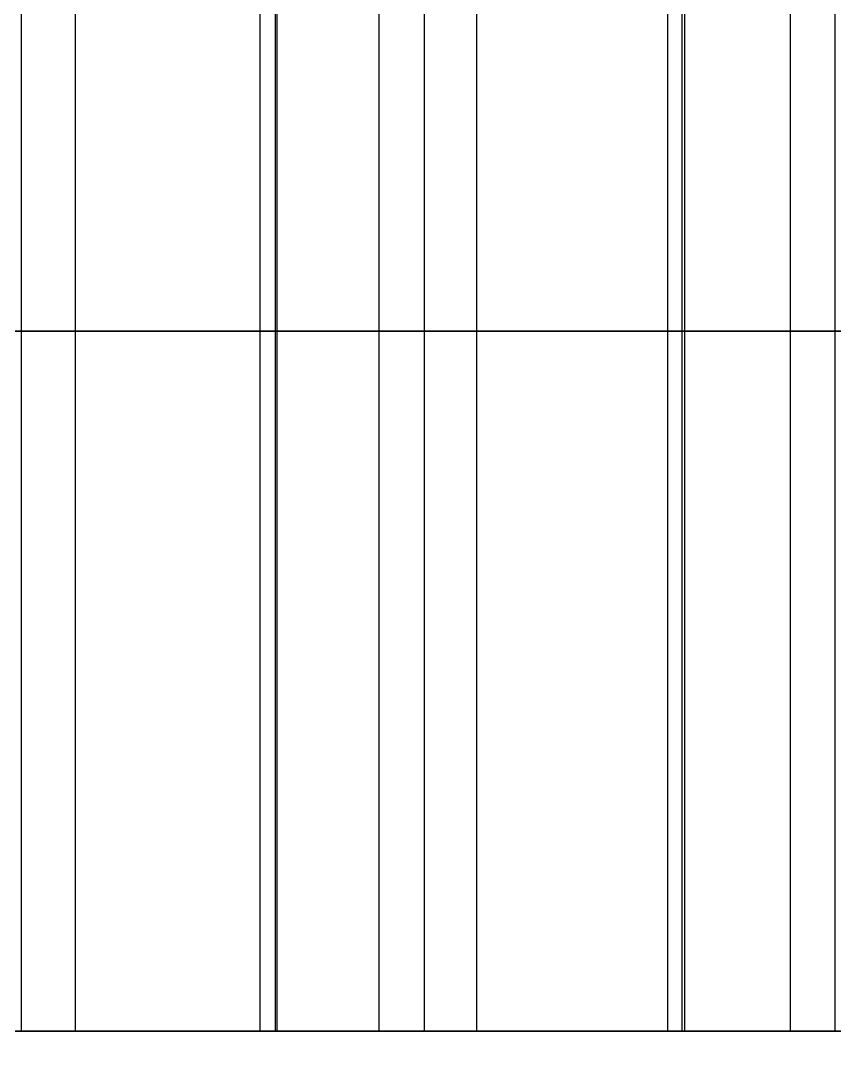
# Model space of a CAD drawing. Extents: x -60 to 60, y -153 to -30.
# Drawn here: x -28.965 to -25.478, y -90.171 to -85.672 of the extents above; entities that cross this region are included whole.
import ezdxf

# ---------------------------------------------------------------- set-up
doc = ezdxf.new("R2010")
doc.units = 0
doc.layers.add('Cut051006', color=7, linetype='CONTINUOUS')

msp = doc.modelspace()

# ---------------------------------------------------------------- linework, layer by layer
at = {"layer": 'Cut051006'}
for p, q in [((-28.9653, -84, 106.312), (-28.9653, -87, 106.312)), ((-28.9653, -84, 106.312), (-28.9653, -87, 106.312)), ((-28.9653, -84, 8.33724), (-28.9653, -87, 8.33724)), ((-28.9653, -84, 8.33724), (-28.9653, -87, 8.33724)), ((-28.7338, -84, 106.096), (-28.7338, -87, 106.096)), ((-28.7338, -84, 106.096), (-28.7338, -87, 106.096)), ((-28.7338, -84, 8.55414), (-28.7338, -87, 8.55414)), ((-28.7338, -84, 8.55414), (-28.7338, -87, 8.55414)), ((-27.9418, -84, 106.903), (-27.9418, -87, 106.903)), ((-27.9418, -84, 106.903), (-27.9418, -87, 106.903)), ((-27.9418, -84, 7.74634), (-27.9418, -87, 7.74634)), ((-27.9418, -84, 7.74634), (-27.9418, -87, 7.74634)), ((-27.8763, -84, 107.091), (-27.8763, -87, 107.091)), ((-27.8763, -84, 107.091), (-27.8763, -87, 107.091)), ((-27.8763, -84, 7.55864), (-27.8763, -87, 7.55864)), ((-27.8763, -84, 7.55864), (-27.8763, -87, 7.55864)), ((-27.8697, -84, 106.594), (-27.8697, -87, 106.594)), ((-27.8697, -84, 106.594), (-27.8697, -87, 106.594)), ((-27.8697, -84, 8.05527), (-27.8697, -87, 8.05527)), ((-27.8697, -84, 8.05527), (-27.8697, -87, 8.05527)), ((-27.4319, -84, 107.337), (-27.4319, -87, 107.337)), ((-27.4319, -84, 107.337), (-27.4319, -87, 107.337)), ((-27.4319, -84, 7.3123), (-27.4319, -87, 7.3123)), ((-27.4319, -84, 7.3123), (-27.4319, -87, 7.3123)), ((-27.238, -84, 107.293), (-27.238, -87, 107.293)), ((-27.238, -84, 107.293), (-27.238, -87, 107.293)), ((-27.238, -84, 7.35621), (-27.238, -87, 7.35621)), ((-27.238, -84, 7.35621), (-27.238, -87, 7.35621)), ((-27.0143, -84, 107.069), (-27.0143, -87, 107.069)), ((-27.0143, -84, 107.069), (-27.0143, -87, 107.069)), ((-27.0143, -84, 7.58106), (-27.0143, -87, 7.58106)), ((-27.0143, -84, 7.58106), (-27.0143, -87, 7.58106)), ((-26.1946, -84, 107.848), (-26.1946, -87, 107.848)), ((-26.1946, -84, 107.848), (-26.1946, -87, 107.848)), ((-26.1946, -84, 6.80139), (-26.1946, -87, 6.80139)), ((-26.1946, -84, 6.80139), (-26.1946, -87, 6.80139)), ((-26.1333, -84, 107.537), (-26.1333, -87, 107.537)), ((-26.1333, -84, 107.537), (-26.1333, -87, 107.537)), ((-26.1333, -84, 7.11264), (-26.1333, -87, 7.11264)), ((-26.1333, -84, 7.11264), (-26.1333, -87, 7.11264)), ((-26.1225, -84, 108.034), (-26.1225, -87, 108.034)), ((-26.1225, -84, 108.034), (-26.1225, -87, 108.034)), ((-26.1225, -84, 6.61609), (-26.1225, -87, 6.61609)), ((-26.1225, -84, 6.61609), (-26.1225, -87, 6.61609)), ((-25.6698, -84, 108.264), (-25.6698, -87, 108.264)), ((-25.6698, -84, 108.264), (-25.6698, -87, 108.264)), ((-25.6698, -84, 6.38541), (-25.6698, -87, 6.38541)), ((-25.6698, -84, 6.38541), (-25.6698, -87, 6.38541)), ((-25.4776, -84, 108.214), (-25.4776, -87, 108.214)), ((-25.4776, -84, 108.214), (-25.4776, -87, 108.214)), ((-25.4776, -84, 6.43605), (-25.4776, -87, 6.43605)), ((-25.4776, -84, 6.43605), (-25.4776, -87, 6.43605)), ((-28.9653, -87, 106.312), (-28.9653, -90, 106.312)), ((-28.9653, -87, 106.312), (-28.9653, -90, 106.312)), ((-28.9653, -87, 8.33724), (-28.9653, -90, 8.33724)), ((-28.9653, -87, 8.33724), (-28.9653, -90, 8.33724)), ((-28.7338, -87, 106.096), (-28.7338, -90, 106.096)), ((-28.7338, -87, 106.096), (-28.7338, -90, 106.096)), ((-28.7338, -87, 8.55414), (-28.7338, -90, 8.55414)), ((-28.7338, -87, 8.55414), (-28.7338, -90, 8.55414)), ((-27.9418, -87, 106.903), (-27.9418, -90, 106.903)), ((-27.9418, -87, 106.903), (-27.9418, -90, 106.903)), ((-27.9418, -87, 7.74634), (-27.9418, -90, 7.74634)), ((-27.9418, -87, 7.74634), (-27.9418, -90, 7.74634)), ((-27.8763, -87, 107.091), (-27.8763, -90, 107.091)), ((-27.8763, -87, 107.091), (-27.8763, -90, 107.091)), ((-27.8763, -87, 7.55864), (-27.8763, -90, 7.55864)), ((-27.8763, -87, 7.55864), (-27.8763, -90, 7.55864)), ((-27.8697, -87, 106.594), (-27.8697, -90, 106.594)), ((-27.8697, -87, 106.594), (-27.8697, -90, 106.594)), ((-27.8697, -87, 8.05527), (-27.8697, -90, 8.05527)), ((-27.8697, -87, 8.05527), (-27.8697, -90, 8.05527)), ((-27.4319, -87, 107.337), (-27.4319, -90, 107.337)), ((-27.4319, -87, 107.337), (-27.4319, -90, 107.337)), ((-27.4319, -87, 7.3123), (-27.4319, -90, 7.3123)), ((-27.4319, -87, 7.3123), (-27.4319, -90, 7.3123)), ((-27.238, -87, 107.293), (-27.238, -90, 107.293)), ((-27.238, -87, 107.293), (-27.238, -90, 107.293)), ((-27.238, -87, 7.35621), (-27.238, -90, 7.35621)), ((-27.238, -87, 7.35621), (-27.238, -90, 7.35621)), ((-27.0143, -87, 107.069), (-27.0143, -90, 107.069)), ((-27.0143, -87, 107.069), (-27.0143, -90, 107.069)), ((-27.0143, -87, 7.58106), (-27.0143, -90, 7.58106)), ((-27.0143, -87, 7.58106), (-27.0143, -90, 7.58106)), ((-26.1946, -87, 107.848), (-26.1946, -90, 107.848)), ((-26.1946, -87, 107.848), (-26.1946, -90, 107.848)), ((-26.1946, -87, 6.80139), (-26.1946, -90, 6.80139)), ((-26.1946, -87, 6.80139), (-26.1946, -90, 6.80139)), ((-26.1333, -87, 107.537), (-26.1333, -90, 107.537)), ((-26.1333, -87, 107.537), (-26.1333, -90, 107.537)), ((-26.1333, -87, 7.11264), (-26.1333, -90, 7.11264)), ((-26.1333, -87, 7.11264), (-26.1333, -90, 7.11264)), ((-26.1225, -87, 108.034), (-26.1225, -90, 108.034)), ((-26.1225, -87, 108.034), (-26.1225, -90, 108.034)), ((-26.1225, -87, 6.61609), (-26.1225, -90, 6.61609)), ((-26.1225, -87, 6.61609), (-26.1225, -90, 6.61609)), ((-25.6698, -87, 108.264), (-25.6698, -90, 108.264)), ((-25.6698, -87, 108.264), (-25.6698, -90, 108.264)), ((-25.6698, -87, 6.38541), (-25.6698, -90, 6.38541)), ((-25.6698, -87, 6.38541), (-25.6698, -90, 6.38541)), ((-25.4776, -87, 108.214), (-25.4776, -90, 108.214)), ((-25.4776, -87, 108.214), (-25.4776, -90, 108.214)), ((-25.4776, -87, 6.43605), (-25.4776, -90, 6.43605)), ((-25.4776, -87, 6.43605), (-25.4776, -90, 6.43605))]:
    msp.add_line(p, q, dxfattribs=at)
for centre in [(0, -90), (0, -90), (0, -93), (0, -93)]:
    msp.add_circle(centre, 60, dxfattribs=at)
for points, degree, knots in [([(-28.9653, -87, 106.312), (-28.9974, -87, 106.355), (-29.0559, -87, 106.368), (-29.1152, -87, 106.377), (-29.1606, -87, 106.35)], 2, [0, 0, 0, 0.724386, 0.724386, 1.44877, 1.44877, 1.44877]), ([(-29.1606, -87, 8.30013), (-29.1152, -87, 8.27247), (-29.0559, -87, 8.28168), (-28.9974, -87, 8.29485), (-28.9653, -87, 8.33724)], 2, [0, 0, 0, 0.724386, 0.724386, 1.44877, 1.44877, 1.44877]), ([(-28.9653, -87, 106.312), (-28.9974, -87, 106.355), (-29.0559, -87, 106.368), (-29.1152, -87, 106.377), (-29.1606, -87, 106.35)], 2, [0, 0, 0, 0.724386, 0.724386, 1.44877, 1.44877, 1.44877]), ([(-29.1606, -87, 8.30013), (-29.1152, -87, 8.27247), (-29.0559, -87, 8.28168), (-28.9974, -87, 8.29485), (-28.9653, -87, 8.33724)], 2, [0, 0, 0, 0.724386, 0.724386, 1.44877, 1.44877, 1.44877]), ([(-28.9653, -87, 106.312), (-28.9974, -87, 106.355), (-29.0559, -87, 106.368), (-29.1152, -87, 106.377), (-29.1606, -87, 106.35)], 2, [0, 0, 0, 0.724386, 0.724386, 1.44877, 1.44877, 1.44877]), ([(-29.1606, -87, 8.30013), (-29.1152, -87, 8.27247), (-29.0559, -87, 8.28168), (-28.9974, -87, 8.29485), (-28.9653, -87, 8.33724)], 2, [0, 0, 0, 0.724386, 0.724386, 1.44877, 1.44877, 1.44877]), ([(-28.9653, -87, 106.312), (-28.9974, -87, 106.355), (-29.0559, -87, 106.368), (-29.1152, -87, 106.377), (-29.1606, -87, 106.35)], 2, [0, 0, 0, 0.724386, 0.724386, 1.44877, 1.44877, 1.44877]), ([(-29.1606, -87, 8.30013), (-29.1152, -87, 8.27247), (-29.0559, -87, 8.28168), (-28.9974, -87, 8.29485), (-28.9653, -87, 8.33724)], 2, [0, 0, 0, 0.724386, 0.724386, 1.44877, 1.44877, 1.44877]), ([(-27.8697, -87, 106.594), (-27.8638, -87, 106.512), (-27.8763, -87, 106.414), (-27.9216, -87, 106.318), (-27.9659, -87, 106.223), (-28.0451, -87, 106.132), (-28.1459, -87, 106.075), (-28.2461, -87, 106.016), (-28.3642, -87, 105.993), (-28.4689, -87, 106.002), (-28.5744, -87, 106.011), (-28.6653, -87, 106.049), (-28.7338, -87, 106.096)], 3, [0, 0, 0, 0, 0.558599, 0.558599, 0.558599, 1.1172, 1.1172, 1.1172, 1.6758, 1.6758, 1.6758, 2.2344, 2.2344, 2.2344, 2.2344]), ([(-28.7338, -87, 8.55414), (-28.6653, -87, 8.60058), (-28.5744, -87, 8.63858), (-28.4689, -87, 8.64721), (-28.3642, -87, 8.65649), (-28.2461, -87, 8.63323), (-28.1459, -87, 8.57473), (-28.0451, -87, 8.51719), (-27.9659, -87, 8.42655), (-27.9216, -87, 8.3312), (-27.8763, -87, 8.23556), (-27.8638, -87, 8.13781), (-27.8697, -87, 8.05527)], 3, [0, 0, 0, 0, 0.558599, 0.558599, 0.558599, 1.1172, 1.1172, 1.1172, 1.6758, 1.6758, 1.6758, 2.2344, 2.2344, 2.2344, 2.2344]), ([(-27.8697, -87, 106.594), (-27.8638, -87, 106.512), (-27.8763, -87, 106.414), (-27.9216, -87, 106.318), (-27.9659, -87, 106.223), (-28.0451, -87, 106.132), (-28.1459, -87, 106.075), (-28.2461, -87, 106.016), (-28.3642, -87, 105.993), (-28.4689, -87, 106.002), (-28.5744, -87, 106.011), (-28.6653, -87, 106.049), (-28.7338, -87, 106.096)], 3, [0, 0, 0, 0, 0.558599, 0.558599, 0.558599, 1.1172, 1.1172, 1.1172, 1.6758, 1.6758, 1.6758, 2.2344, 2.2344, 2.2344, 2.2344]), ([(-28.7338, -87, 8.55414), (-28.6653, -87, 8.60058), (-28.5744, -87, 8.63858), (-28.4689, -87, 8.64721), (-28.3642, -87, 8.65649), (-28.2461, -87, 8.63323), (-28.1459, -87, 8.57473), (-28.0451, -87, 8.51719), (-27.9659, -87, 8.42655), (-27.9216, -87, 8.3312), (-27.8763, -87, 8.23556), (-27.8638, -87, 8.13781), (-27.8697, -87, 8.05527)], 3, [0, 0, 0, 0, 0.558599, 0.558599, 0.558599, 1.1172, 1.1172, 1.1172, 1.6758, 1.6758, 1.6758, 2.2344, 2.2344, 2.2344, 2.2344]), ([(-27.8697, -87, 106.594), (-27.8638, -87, 106.512), (-27.8763, -87, 106.414), (-27.9216, -87, 106.318), (-27.9659, -87, 106.223), (-28.0451, -87, 106.132), (-28.1459, -87, 106.075), (-28.2461, -87, 106.016), (-28.3642, -87, 105.993), (-28.4689, -87, 106.002), (-28.5744, -87, 106.011), (-28.6653, -87, 106.049), (-28.7338, -87, 106.096)], 3, [0, 0, 0, 0, 0.558599, 0.558599, 0.558599, 1.1172, 1.1172, 1.1172, 1.6758, 1.6758, 1.6758, 2.2344, 2.2344, 2.2344, 2.2344]), ([(-28.7338, -87, 8.55414), (-28.6653, -87, 8.60058), (-28.5744, -87, 8.63858), (-28.4689, -87, 8.64721), (-28.3642, -87, 8.65649), (-28.2461, -87, 8.63323), (-28.1459, -87, 8.57473), (-28.0451, -87, 8.51719), (-27.9659, -87, 8.42655), (-27.9216, -87, 8.3312), (-27.8763, -87, 8.23556), (-27.8638, -87, 8.13781), (-27.8697, -87, 8.05527)], 3, [0, 0, 0, 0, 0.558599, 0.558599, 0.558599, 1.1172, 1.1172, 1.1172, 1.6758, 1.6758, 1.6758, 2.2344, 2.2344, 2.2344, 2.2344]), ([(-27.8697, -87, 106.594), (-27.8638, -87, 106.512), (-27.8763, -87, 106.414), (-27.9216, -87, 106.318), (-27.9659, -87, 106.223), (-28.0451, -87, 106.132), (-28.1459, -87, 106.075), (-28.2461, -87, 106.016), (-28.3642, -87, 105.993), (-28.4689, -87, 106.002), (-28.5744, -87, 106.011), (-28.6653, -87, 106.049), (-28.7338, -87, 106.096)], 3, [0, 0, 0, 0, 0.558599, 0.558599, 0.558599, 1.1172, 1.1172, 1.1172, 1.6758, 1.6758, 1.6758, 2.2344, 2.2344, 2.2344, 2.2344]), ([(-28.7338, -87, 8.55414), (-28.6653, -87, 8.60058), (-28.5744, -87, 8.63858), (-28.4689, -87, 8.64721), (-28.3642, -87, 8.65649), (-28.2461, -87, 8.63323), (-28.1459, -87, 8.57473), (-28.0451, -87, 8.51719), (-27.9659, -87, 8.42655), (-27.9216, -87, 8.3312), (-27.8763, -87, 8.23556), (-27.8638, -87, 8.13781), (-27.8697, -87, 8.05527)], 3, [0, 0, 0, 0, 0.558599, 0.558599, 0.558599, 1.1172, 1.1172, 1.1172, 1.6758, 1.6758, 1.6758, 2.2344, 2.2344, 2.2344, 2.2344]), ([(-27.8763, -87, 107.091), (-27.923, -87, 107.066), (-27.9447, -87, 107.01), (-27.9625, -87, 106.952), (-27.9418, -87, 106.903)], 2, [0, 0, 0, 0.724386, 0.724386, 1.44877, 1.44877, 1.44877]), ([(-27.8763, -87, 107.091), (-27.923, -87, 107.066), (-27.9447, -87, 107.01), (-27.9625, -87, 106.952), (-27.9418, -87, 106.903)], 2, [0, 0, 0, 0.724386, 0.724386, 1.44877, 1.44877, 1.44877]), ([(-27.8763, -87, 107.091), (-27.923, -87, 107.066), (-27.9447, -87, 107.01), (-27.9625, -87, 106.952), (-27.9418, -87, 106.903)], 2, [0, 0, 0, 0.724386, 0.724386, 1.44877, 1.44877, 1.44877]), ([(-27.8763, -87, 107.091), (-27.923, -87, 107.066), (-27.9447, -87, 107.01), (-27.9625, -87, 106.952), (-27.9418, -87, 106.903)], 2, [0, 0, 0, 0.724386, 0.724386, 1.44877, 1.44877, 1.44877]), ([(-27.9418, -87, 7.74634), (-27.9625, -87, 7.69735), (-27.9447, -87, 7.64008), (-27.923, -87, 7.58414), (-27.8763, -87, 7.55864)], 2, [0, 0, 0, 0.724386, 0.724386, 1.44877, 1.44877, 1.44877]), ([(-27.9418, -87, 7.74634), (-27.9625, -87, 7.69735), (-27.9447, -87, 7.64008), (-27.923, -87, 7.58414), (-27.8763, -87, 7.55864)], 2, [0, 0, 0, 0.724386, 0.724386, 1.44877, 1.44877, 1.44877]), ([(-27.9418, -87, 7.74634), (-27.9625, -87, 7.69735), (-27.9447, -87, 7.64008), (-27.923, -87, 7.58414), (-27.8763, -87, 7.55864)], 2, [0, 0, 0, 0.724386, 0.724386, 1.44877, 1.44877, 1.44877]), ([(-27.9418, -87, 7.74634), (-27.9625, -87, 7.69735), (-27.9447, -87, 7.64008), (-27.923, -87, 7.58414), (-27.8763, -87, 7.55864)], 2, [0, 0, 0, 0.724386, 0.724386, 1.44877, 1.44877, 1.44877]), ([(-27.238, -87, 107.293), (-27.2686, -87, 107.337), (-27.3267, -87, 107.352), (-27.3856, -87, 107.363), (-27.4319, -87, 107.337)], 2, [0, 0, 0, 0.724386, 0.724386, 1.44877, 1.44877, 1.44877]), ([(-27.4319, -87, 7.3123), (-27.3856, -87, 7.28624), (-27.3267, -87, 7.29752), (-27.2686, -87, 7.31273), (-27.238, -87, 7.35621)], 2, [0, 0, 0, 0.724386, 0.724386, 1.44877, 1.44877, 1.44877]), ([(-27.238, -87, 107.293), (-27.2686, -87, 107.337), (-27.3267, -87, 107.352), (-27.3856, -87, 107.363), (-27.4319, -87, 107.337)], 2, [0, 0, 0, 0.724386, 0.724386, 1.44877, 1.44877, 1.44877]), ([(-27.4319, -87, 7.3123), (-27.3856, -87, 7.28624), (-27.3267, -87, 7.29752), (-27.2686, -87, 7.31273), (-27.238, -87, 7.35621)], 2, [0, 0, 0, 0.724386, 0.724386, 1.44877, 1.44877, 1.44877]), ([(-27.238, -87, 107.293), (-27.2686, -87, 107.337), (-27.3267, -87, 107.352), (-27.3856, -87, 107.363), (-27.4319, -87, 107.337)], 2, [0, 0, 0, 0.724386, 0.724386, 1.44877, 1.44877, 1.44877]), ([(-27.4319, -87, 7.3123), (-27.3856, -87, 7.28624), (-27.3267, -87, 7.29752), (-27.2686, -87, 7.31273), (-27.238, -87, 7.35621)], 2, [0, 0, 0, 0.724386, 0.724386, 1.44877, 1.44877, 1.44877]), ([(-27.238, -87, 107.293), (-27.2686, -87, 107.337), (-27.3267, -87, 107.352), (-27.3856, -87, 107.363), (-27.4319, -87, 107.337)], 2, [0, 0, 0, 0.724386, 0.724386, 1.44877, 1.44877, 1.44877]), ([(-27.4319, -87, 7.3123), (-27.3856, -87, 7.28624), (-27.3267, -87, 7.29752), (-27.2686, -87, 7.31273), (-27.238, -87, 7.35621)], 2, [0, 0, 0, 0.724386, 0.724386, 1.44877, 1.44877, 1.44877]), ([(-26.1333, -87, 107.537), (-26.1302, -87, 107.454), (-26.1462, -87, 107.357), (-26.1947, -87, 107.263), (-26.2424, -87, 107.169), (-26.3247, -87, 107.082), (-26.4274, -87, 107.028), (-26.5296, -87, 106.973), (-26.6484, -87, 106.953), (-26.7528, -87, 106.966), (-26.8579, -87, 106.979), (-26.9474, -87, 107.02), (-27.0143, -87, 107.069)], 3, [0, 0, 0, 0, 0.558599, 0.558599, 0.558599, 1.1172, 1.1172, 1.1172, 1.6758, 1.6758, 1.6758, 2.2344, 2.2344, 2.2344, 2.2344]), ([(-27.0143, -87, 7.58106), (-26.9474, -87, 7.62985), (-26.8579, -87, 7.67101), (-26.7528, -87, 7.68331), (-26.6484, -87, 7.69624), (-26.5296, -87, 7.67712), (-26.4274, -87, 7.62215), (-26.3247, -87, 7.56816), (-26.2424, -87, 7.48034), (-26.1947, -87, 7.38659), (-26.1462, -87, 7.29259), (-26.1302, -87, 7.19534), (-26.1333, -87, 7.11264)], 3, [0, 0, 0, 0, 0.558599, 0.558599, 0.558599, 1.1172, 1.1172, 1.1172, 1.6758, 1.6758, 1.6758, 2.2344, 2.2344, 2.2344, 2.2344]), ([(-26.1333, -87, 107.537), (-26.1302, -87, 107.454), (-26.1462, -87, 107.357), (-26.1947, -87, 107.263), (-26.2424, -87, 107.169), (-26.3247, -87, 107.082), (-26.4274, -87, 107.028), (-26.5296, -87, 106.973), (-26.6484, -87, 106.953), (-26.7528, -87, 106.966), (-26.8579, -87, 106.979), (-26.9474, -87, 107.02), (-27.0143, -87, 107.069)], 3, [0, 0, 0, 0, 0.558599, 0.558599, 0.558599, 1.1172, 1.1172, 1.1172, 1.6758, 1.6758, 1.6758, 2.2344, 2.2344, 2.2344, 2.2344]), ([(-27.0143, -87, 7.58106), (-26.9474, -87, 7.62985), (-26.8579, -87, 7.67101), (-26.7528, -87, 7.68331), (-26.6484, -87, 7.69624), (-26.5296, -87, 7.67712), (-26.4274, -87, 7.62215), (-26.3247, -87, 7.56816), (-26.2424, -87, 7.48034), (-26.1947, -87, 7.38659), (-26.1462, -87, 7.29259), (-26.1302, -87, 7.19534), (-26.1333, -87, 7.11264)], 3, [0, 0, 0, 0, 0.558599, 0.558599, 0.558599, 1.1172, 1.1172, 1.1172, 1.6758, 1.6758, 1.6758, 2.2344, 2.2344, 2.2344, 2.2344]), ([(-26.1333, -87, 107.537), (-26.1302, -87, 107.454), (-26.1462, -87, 107.357), (-26.1947, -87, 107.263), (-26.2424, -87, 107.169), (-26.3247, -87, 107.082), (-26.4274, -87, 107.028), (-26.5296, -87, 106.973), (-26.6484, -87, 106.953), (-26.7528, -87, 106.966), (-26.8579, -87, 106.979), (-26.9474, -87, 107.02), (-27.0143, -87, 107.069)], 3, [0, 0, 0, 0, 0.558599, 0.558599, 0.558599, 1.1172, 1.1172, 1.1172, 1.6758, 1.6758, 1.6758, 2.2344, 2.2344, 2.2344, 2.2344]), ([(-27.0143, -87, 7.58106), (-26.9474, -87, 7.62985), (-26.8579, -87, 7.67101), (-26.7528, -87, 7.68331), (-26.6484, -87, 7.69624), (-26.5296, -87, 7.67712), (-26.4274, -87, 7.62215), (-26.3247, -87, 7.56816), (-26.2424, -87, 7.48034), (-26.1947, -87, 7.38659), (-26.1462, -87, 7.29259), (-26.1302, -87, 7.19534), (-26.1333, -87, 7.11264)], 3, [0, 0, 0, 0, 0.558599, 0.558599, 0.558599, 1.1172, 1.1172, 1.1172, 1.6758, 1.6758, 1.6758, 2.2344, 2.2344, 2.2344, 2.2344]), ([(-26.1333, -87, 107.537), (-26.1302, -87, 107.454), (-26.1462, -87, 107.357), (-26.1947, -87, 107.263), (-26.2424, -87, 107.169), (-26.3247, -87, 107.082), (-26.4274, -87, 107.028), (-26.5296, -87, 106.973), (-26.6484, -87, 106.953), (-26.7528, -87, 106.966), (-26.8579, -87, 106.979), (-26.9474, -87, 107.02), (-27.0143, -87, 107.069)], 3, [0, 0, 0, 0, 0.558599, 0.558599, 0.558599, 1.1172, 1.1172, 1.1172, 1.6758, 1.6758, 1.6758, 2.2344, 2.2344, 2.2344, 2.2344]), ([(-27.0143, -87, 7.58106), (-26.9474, -87, 7.62985), (-26.8579, -87, 7.67101), (-26.7528, -87, 7.68331), (-26.6484, -87, 7.69624), (-26.5296, -87, 7.67712), (-26.4274, -87, 7.62215), (-26.3247, -87, 7.56816), (-26.2424, -87, 7.48034), (-26.1947, -87, 7.38659), (-26.1462, -87, 7.29259), (-26.1302, -87, 7.19534), (-26.1333, -87, 7.11264)], 3, [0, 0, 0, 0, 0.558599, 0.558599, 0.558599, 1.1172, 1.1172, 1.1172, 1.6758, 1.6758, 1.6758, 2.2344, 2.2344, 2.2344, 2.2344]), ([(-26.1225, -87, 108.034), (-26.1701, -87, 108.01), (-26.1937, -87, 107.955), (-26.2135, -87, 107.898), (-26.1946, -87, 107.848)], 2, [0, 0, 0, 0.724386, 0.724386, 1.44877, 1.44877, 1.44877]), ([(-26.1946, -87, 6.80139), (-26.2135, -87, 6.75171), (-26.1937, -87, 6.69509), (-26.1701, -87, 6.63994), (-26.1225, -87, 6.61609)], 2, [0, 0, 0, 0.724386, 0.724386, 1.44877, 1.44877, 1.44877]), ([(-26.1225, -87, 108.034), (-26.1701, -87, 108.01), (-26.1937, -87, 107.955), (-26.2135, -87, 107.898), (-26.1946, -87, 107.848)], 2, [0, 0, 0, 0.724386, 0.724386, 1.44877, 1.44877, 1.44877]), ([(-26.1946, -87, 6.80139), (-26.2135, -87, 6.75171), (-26.1937, -87, 6.69509), (-26.1701, -87, 6.63994), (-26.1225, -87, 6.61609)], 2, [0, 0, 0, 0.724386, 0.724386, 1.44877, 1.44877, 1.44877]), ([(-26.1225, -87, 108.034), (-26.1701, -87, 108.01), (-26.1937, -87, 107.955), (-26.2135, -87, 107.898), (-26.1946, -87, 107.848)], 2, [0, 0, 0, 0.724386, 0.724386, 1.44877, 1.44877, 1.44877]), ([(-26.1946, -87, 6.80139), (-26.2135, -87, 6.75171), (-26.1937, -87, 6.69509), (-26.1701, -87, 6.63994), (-26.1225, -87, 6.61609)], 2, [0, 0, 0, 0.724386, 0.724386, 1.44877, 1.44877, 1.44877]), ([(-26.1225, -87, 108.034), (-26.1701, -87, 108.01), (-26.1937, -87, 107.955), (-26.2135, -87, 107.898), (-26.1946, -87, 107.848)], 2, [0, 0, 0, 0.724386, 0.724386, 1.44877, 1.44877, 1.44877]), ([(-26.1946, -87, 6.80139), (-26.2135, -87, 6.75171), (-26.1937, -87, 6.69509), (-26.1701, -87, 6.63994), (-26.1225, -87, 6.61609)], 2, [0, 0, 0, 0.724386, 0.724386, 1.44877, 1.44877, 1.44877]), ([(-25.4776, -87, 108.214), (-25.5066, -87, 108.258), (-25.5641, -87, 108.275), (-25.6226, -87, 108.289), (-25.6698, -87, 108.264)], 2, [0, 0, 0, 0.724386, 0.724386, 1.44877, 1.44877, 1.44877]), ([(-25.6698, -87, 6.38541), (-25.6226, -87, 6.36098), (-25.5641, -87, 6.37431), (-25.5066, -87, 6.39153), (-25.4776, -87, 6.43605)], 2, [0, 0, 0, 0.724386, 0.724386, 1.44877, 1.44877, 1.44877]), ([(-25.4776, -87, 108.214), (-25.5066, -87, 108.258), (-25.5641, -87, 108.275), (-25.6226, -87, 108.289), (-25.6698, -87, 108.264)], 2, [0, 0, 0, 0.724386, 0.724386, 1.44877, 1.44877, 1.44877]), ([(-25.6698, -87, 6.38541), (-25.6226, -87, 6.36098), (-25.5641, -87, 6.37431), (-25.5066, -87, 6.39153), (-25.4776, -87, 6.43605)], 2, [0, 0, 0, 0.724386, 0.724386, 1.44877, 1.44877, 1.44877]), ([(-25.4776, -87, 108.214), (-25.5066, -87, 108.258), (-25.5641, -87, 108.275), (-25.6226, -87, 108.289), (-25.6698, -87, 108.264)], 2, [0, 0, 0, 0.724386, 0.724386, 1.44877, 1.44877, 1.44877]), ([(-25.6698, -87, 6.38541), (-25.6226, -87, 6.36098), (-25.5641, -87, 6.37431), (-25.5066, -87, 6.39153), (-25.4776, -87, 6.43605)], 2, [0, 0, 0, 0.724386, 0.724386, 1.44877, 1.44877, 1.44877]), ([(-25.4776, -87, 108.214), (-25.5066, -87, 108.258), (-25.5641, -87, 108.275), (-25.6226, -87, 108.289), (-25.6698, -87, 108.264)], 2, [0, 0, 0, 0.724386, 0.724386, 1.44877, 1.44877, 1.44877]), ([(-25.6698, -87, 6.38541), (-25.6226, -87, 6.36098), (-25.5641, -87, 6.37431), (-25.5066, -87, 6.39153), (-25.4776, -87, 6.43605)], 2, [0, 0, 0, 0.724386, 0.724386, 1.44877, 1.44877, 1.44877]), ([(-28.9653, -90, 106.312), (-28.9974, -90, 106.355), (-29.0559, -90, 106.368), (-29.1152, -90, 106.377), (-29.1606, -90, 106.35)], 2, [0, 0, 0, 0.724386, 0.724386, 1.44877, 1.44877, 1.44877]), ([(-29.1606, -90, 8.30013), (-29.1152, -90, 8.27247), (-29.0559, -90, 8.28168), (-28.9974, -90, 8.29485), (-28.9653, -90, 8.33724)], 2, [0, 0, 0, 0.724386, 0.724386, 1.44877, 1.44877, 1.44877]), ([(-28.9653, -90, 106.312), (-28.9974, -90, 106.355), (-29.0559, -90, 106.368), (-29.1152, -90, 106.377), (-29.1606, -90, 106.35)], 2, [0, 0, 0, 0.724386, 0.724386, 1.44877, 1.44877, 1.44877]), ([(-29.1606, -90, 8.30013), (-29.1152, -90, 8.27247), (-29.0559, -90, 8.28168), (-28.9974, -90, 8.29485), (-28.9653, -90, 8.33724)], 2, [0, 0, 0, 0.724386, 0.724386, 1.44877, 1.44877, 1.44877]), ([(-27.8697, -90, 106.594), (-27.8638, -90, 106.512), (-27.8763, -90, 106.414), (-27.9216, -90, 106.318), (-27.9659, -90, 106.223), (-28.0451, -90, 106.132), (-28.1459, -90, 106.075), (-28.2461, -90, 106.016), (-28.3642, -90, 105.993), (-28.4689, -90, 106.002), (-28.5744, -90, 106.011), (-28.6653, -90, 106.049), (-28.7338, -90, 106.096)], 3, [0, 0, 0, 0, 0.558599, 0.558599, 0.558599, 1.1172, 1.1172, 1.1172, 1.6758, 1.6758, 1.6758, 2.2344, 2.2344, 2.2344, 2.2344]), ([(-28.7338, -90, 8.55414), (-28.6653, -90, 8.60058), (-28.5744, -90, 8.63858), (-28.4689, -90, 8.64721), (-28.3642, -90, 8.65649), (-28.2461, -90, 8.63323), (-28.1459, -90, 8.57473), (-28.0451, -90, 8.51719), (-27.9659, -90, 8.42655), (-27.9216, -90, 8.3312), (-27.8763, -90, 8.23556), (-27.8638, -90, 8.13781), (-27.8697, -90, 8.05527)], 3, [0, 0, 0, 0, 0.558599, 0.558599, 0.558599, 1.1172, 1.1172, 1.1172, 1.6758, 1.6758, 1.6758, 2.2344, 2.2344, 2.2344, 2.2344]), ([(-27.8697, -90, 106.594), (-27.8638, -90, 106.512), (-27.8763, -90, 106.414), (-27.9216, -90, 106.318), (-27.9659, -90, 106.223), (-28.0451, -90, 106.132), (-28.1459, -90, 106.075), (-28.2461, -90, 106.016), (-28.3642, -90, 105.993), (-28.4689, -90, 106.002), (-28.5744, -90, 106.011), (-28.6653, -90, 106.049), (-28.7338, -90, 106.096)], 3, [0, 0, 0, 0, 0.558599, 0.558599, 0.558599, 1.1172, 1.1172, 1.1172, 1.6758, 1.6758, 1.6758, 2.2344, 2.2344, 2.2344, 2.2344]), ([(-28.7338, -90, 8.55414), (-28.6653, -90, 8.60058), (-28.5744, -90, 8.63858), (-28.4689, -90, 8.64721), (-28.3642, -90, 8.65649), (-28.2461, -90, 8.63323), (-28.1459, -90, 8.57473), (-28.0451, -90, 8.51719), (-27.9659, -90, 8.42655), (-27.9216, -90, 8.3312), (-27.8763, -90, 8.23556), (-27.8638, -90, 8.13781), (-27.8697, -90, 8.05527)], 3, [0, 0, 0, 0, 0.558599, 0.558599, 0.558599, 1.1172, 1.1172, 1.1172, 1.6758, 1.6758, 1.6758, 2.2344, 2.2344, 2.2344, 2.2344]), ([(-27.8763, -90, 107.091), (-27.923, -90, 107.066), (-27.9447, -90, 107.01), (-27.9625, -90, 106.952), (-27.9418, -90, 106.903)], 2, [0, 0, 0, 0.724386, 0.724386, 1.44877, 1.44877, 1.44877]), ([(-27.8763, -90, 107.091), (-27.923, -90, 107.066), (-27.9447, -90, 107.01), (-27.9625, -90, 106.952), (-27.9418, -90, 106.903)], 2, [0, 0, 0, 0.724386, 0.724386, 1.44877, 1.44877, 1.44877]), ([(-27.9418, -90, 7.74634), (-27.9625, -90, 7.69735), (-27.9447, -90, 7.64008), (-27.923, -90, 7.58414), (-27.8763, -90, 7.55864)], 2, [0, 0, 0, 0.724386, 0.724386, 1.44877, 1.44877, 1.44877]), ([(-27.9418, -90, 7.74634), (-27.9625, -90, 7.69735), (-27.9447, -90, 7.64008), (-27.923, -90, 7.58414), (-27.8763, -90, 7.55864)], 2, [0, 0, 0, 0.724386, 0.724386, 1.44877, 1.44877, 1.44877]), ([(-27.238, -90, 107.293), (-27.2686, -90, 107.337), (-27.3267, -90, 107.352), (-27.3856, -90, 107.363), (-27.4319, -90, 107.337)], 2, [0, 0, 0, 0.724386, 0.724386, 1.44877, 1.44877, 1.44877]), ([(-27.4319, -90, 7.3123), (-27.3856, -90, 7.28624), (-27.3267, -90, 7.29752), (-27.2686, -90, 7.31273), (-27.238, -90, 7.35621)], 2, [0, 0, 0, 0.724386, 0.724386, 1.44877, 1.44877, 1.44877]), ([(-27.238, -90, 107.293), (-27.2686, -90, 107.337), (-27.3267, -90, 107.352), (-27.3856, -90, 107.363), (-27.4319, -90, 107.337)], 2, [0, 0, 0, 0.724386, 0.724386, 1.44877, 1.44877, 1.44877]), ([(-27.4319, -90, 7.3123), (-27.3856, -90, 7.28624), (-27.3267, -90, 7.29752), (-27.2686, -90, 7.31273), (-27.238, -90, 7.35621)], 2, [0, 0, 0, 0.724386, 0.724386, 1.44877, 1.44877, 1.44877]), ([(-26.1333, -90, 107.537), (-26.1302, -90, 107.454), (-26.1462, -90, 107.357), (-26.1947, -90, 107.263), (-26.2424, -90, 107.169), (-26.3247, -90, 107.082), (-26.4274, -90, 107.028), (-26.5296, -90, 106.973), (-26.6484, -90, 106.953), (-26.7528, -90, 106.966), (-26.8579, -90, 106.979), (-26.9474, -90, 107.02), (-27.0143, -90, 107.069)], 3, [0, 0, 0, 0, 0.558599, 0.558599, 0.558599, 1.1172, 1.1172, 1.1172, 1.6758, 1.6758, 1.6758, 2.2344, 2.2344, 2.2344, 2.2344]), ([(-27.0143, -90, 7.58106), (-26.9474, -90, 7.62985), (-26.8579, -90, 7.67101), (-26.7528, -90, 7.68331), (-26.6484, -90, 7.69624), (-26.5296, -90, 7.67712), (-26.4274, -90, 7.62215), (-26.3247, -90, 7.56816), (-26.2424, -90, 7.48034), (-26.1947, -90, 7.38659), (-26.1462, -90, 7.29259), (-26.1302, -90, 7.19534), (-26.1333, -90, 7.11264)], 3, [0, 0, 0, 0, 0.558599, 0.558599, 0.558599, 1.1172, 1.1172, 1.1172, 1.6758, 1.6758, 1.6758, 2.2344, 2.2344, 2.2344, 2.2344]), ([(-26.1333, -90, 107.537), (-26.1302, -90, 107.454), (-26.1462, -90, 107.357), (-26.1947, -90, 107.263), (-26.2424, -90, 107.169), (-26.3247, -90, 107.082), (-26.4274, -90, 107.028), (-26.5296, -90, 106.973), (-26.6484, -90, 106.953), (-26.7528, -90, 106.966), (-26.8579, -90, 106.979), (-26.9474, -90, 107.02), (-27.0143, -90, 107.069)], 3, [0, 0, 0, 0, 0.558599, 0.558599, 0.558599, 1.1172, 1.1172, 1.1172, 1.6758, 1.6758, 1.6758, 2.2344, 2.2344, 2.2344, 2.2344]), ([(-27.0143, -90, 7.58106), (-26.9474, -90, 7.62985), (-26.8579, -90, 7.67101), (-26.7528, -90, 7.68331), (-26.6484, -90, 7.69624), (-26.5296, -90, 7.67712), (-26.4274, -90, 7.62215), (-26.3247, -90, 7.56816), (-26.2424, -90, 7.48034), (-26.1947, -90, 7.38659), (-26.1462, -90, 7.29259), (-26.1302, -90, 7.19534), (-26.1333, -90, 7.11264)], 3, [0, 0, 0, 0, 0.558599, 0.558599, 0.558599, 1.1172, 1.1172, 1.1172, 1.6758, 1.6758, 1.6758, 2.2344, 2.2344, 2.2344, 2.2344]), ([(-26.1225, -90, 108.034), (-26.1701, -90, 108.01), (-26.1937, -90, 107.955), (-26.2135, -90, 107.898), (-26.1946, -90, 107.848)], 2, [0, 0, 0, 0.724386, 0.724386, 1.44877, 1.44877, 1.44877]), ([(-26.1946, -90, 6.80139), (-26.2135, -90, 6.75171), (-26.1937, -90, 6.69509), (-26.1701, -90, 6.63994), (-26.1225, -90, 6.61609)], 2, [0, 0, 0, 0.724386, 0.724386, 1.44877, 1.44877, 1.44877]), ([(-26.1225, -90, 108.034), (-26.1701, -90, 108.01), (-26.1937, -90, 107.955), (-26.2135, -90, 107.898), (-26.1946, -90, 107.848)], 2, [0, 0, 0, 0.724386, 0.724386, 1.44877, 1.44877, 1.44877]), ([(-26.1946, -90, 6.80139), (-26.2135, -90, 6.75171), (-26.1937, -90, 6.69509), (-26.1701, -90, 6.63994), (-26.1225, -90, 6.61609)], 2, [0, 0, 0, 0.724386, 0.724386, 1.44877, 1.44877, 1.44877]), ([(-25.4776, -90, 108.214), (-25.5066, -90, 108.258), (-25.5641, -90, 108.275), (-25.6226, -90, 108.289), (-25.6698, -90, 108.264)], 2, [0, 0, 0, 0.724386, 0.724386, 1.44877, 1.44877, 1.44877]), ([(-25.6698, -90, 6.38541), (-25.6226, -90, 6.36098), (-25.5641, -90, 6.37431), (-25.5066, -90, 6.39153), (-25.4776, -90, 6.43605)], 2, [0, 0, 0, 0.724386, 0.724386, 1.44877, 1.44877, 1.44877]), ([(-25.4776, -90, 108.214), (-25.5066, -90, 108.258), (-25.5641, -90, 108.275), (-25.6226, -90, 108.289), (-25.6698, -90, 108.264)], 2, [0, 0, 0, 0.724386, 0.724386, 1.44877, 1.44877, 1.44877]), ([(-25.6698, -90, 6.38541), (-25.6226, -90, 6.36098), (-25.5641, -90, 6.37431), (-25.5066, -90, 6.39153), (-25.4776, -90, 6.43605)], 2, [0, 0, 0, 0.724386, 0.724386, 1.44877, 1.44877, 1.44877])]:
    msp.add_open_spline(points, degree=degree, knots=knots, dxfattribs=at)
for points, degree in [([(-28.7338, -87, 106.096), (-28.8669, -87, 106.186), (-28.9653, -87, 106.312)], 2), ([(-28.9653, -87, 8.33724), (-28.8669, -87, 8.46415), (-28.7338, -87, 8.55414)], 2), ([(-28.7338, -87, 106.096), (-28.8669, -87, 106.186), (-28.9653, -87, 106.312)], 2), ([(-28.9653, -87, 8.33724), (-28.8669, -87, 8.46415), (-28.7338, -87, 8.55414)], 2), ([(-28.7338, -87, 106.096), (-28.8669, -87, 106.186), (-28.9653, -87, 106.312)], 2), ([(-28.9653, -87, 8.33724), (-28.8669, -87, 8.46415), (-28.7338, -87, 8.55414)], 2), ([(-28.7338, -87, 106.096), (-28.8669, -87, 106.186), (-28.9653, -87, 106.312)], 2), ([(-28.9653, -87, 8.33724), (-28.8669, -87, 8.46415), (-28.7338, -87, 8.55414)], 2), ([(-27.9418, -87, 106.903), (-27.8812, -87, 106.755), (-27.8697, -87, 106.594)], 2), ([(-27.8697, -87, 8.05527), (-27.8812, -87, 7.89505), (-27.9418, -87, 7.74634)], 2), ([(-27.9418, -87, 106.903), (-27.8812, -87, 106.755), (-27.8697, -87, 106.594)], 2), ([(-27.8697, -87, 8.05527), (-27.8812, -87, 7.89505), (-27.9418, -87, 7.74634)], 2), ([(-27.9418, -87, 106.903), (-27.8812, -87, 106.755), (-27.8697, -87, 106.594)], 2), ([(-27.8697, -87, 8.05527), (-27.8812, -87, 7.89505), (-27.9418, -87, 7.74634)], 2), ([(-27.9418, -87, 106.903), (-27.8812, -87, 106.755), (-27.8697, -87, 106.594)], 2), ([(-27.8697, -87, 8.05527), (-27.8812, -87, 7.89505), (-27.9418, -87, 7.74634)], 2), ([(-27.4319, -87, 107.337), (-27.8763, -87, 107.091)], 1), ([(-27.8763, -87, 7.55864), (-27.4319, -87, 7.3123)], 1), ([(-27.4319, -87, 107.337), (-27.8763, -87, 107.091)], 1), ([(-27.8763, -87, 7.55864), (-27.4319, -87, 7.3123)], 1), ([(-27.4319, -87, 107.337), (-27.8763, -87, 107.091)], 1), ([(-27.8763, -87, 7.55864), (-27.4319, -87, 7.3123)], 1), ([(-27.4319, -87, 107.337), (-27.8763, -87, 107.091)], 1), ([(-27.8763, -87, 7.55864), (-27.4319, -87, 7.3123)], 1), ([(-27.0143, -87, 107.069), (-27.1441, -87, 107.163), (-27.238, -87, 107.293)], 2), ([(-27.238, -87, 7.35621), (-27.1441, -87, 7.48648), (-27.0143, -87, 7.58106)], 2), ([(-27.0143, -87, 107.069), (-27.1441, -87, 107.163), (-27.238, -87, 107.293)], 2), ([(-27.238, -87, 7.35621), (-27.1441, -87, 7.48648), (-27.0143, -87, 7.58106)], 2), ([(-27.0143, -87, 107.069), (-27.1441, -87, 107.163), (-27.238, -87, 107.293)], 2), ([(-27.238, -87, 7.35621), (-27.1441, -87, 7.48648), (-27.0143, -87, 7.58106)], 2), ([(-27.0143, -87, 107.069), (-27.1441, -87, 107.163), (-27.238, -87, 107.293)], 2), ([(-27.238, -87, 7.35621), (-27.1441, -87, 7.48648), (-27.0143, -87, 7.58106)], 2), ([(-26.1946, -87, 107.848), (-26.1391, -87, 107.698), (-26.1333, -87, 107.537)], 2), ([(-26.1333, -87, 7.11264), (-26.1391, -87, 6.95213), (-26.1946, -87, 6.80139)], 2), ([(-26.1946, -87, 107.848), (-26.1391, -87, 107.698), (-26.1333, -87, 107.537)], 2), ([(-26.1333, -87, 7.11264), (-26.1391, -87, 6.95213), (-26.1946, -87, 6.80139)], 2), ([(-26.1946, -87, 107.848), (-26.1391, -87, 107.698), (-26.1333, -87, 107.537)], 2), ([(-26.1333, -87, 7.11264), (-26.1391, -87, 6.95213), (-26.1946, -87, 6.80139)], 2), ([(-26.1946, -87, 107.848), (-26.1391, -87, 107.698), (-26.1333, -87, 107.537)], 2), ([(-26.1333, -87, 7.11264), (-26.1391, -87, 6.95213), (-26.1946, -87, 6.80139)], 2), ([(-25.6698, -87, 108.264), (-26.1225, -87, 108.034)], 1), ([(-26.1225, -87, 6.61609), (-25.6698, -87, 6.38541)], 1), ([(-25.6698, -87, 108.264), (-26.1225, -87, 108.034)], 1), ([(-26.1225, -87, 6.61609), (-25.6698, -87, 6.38541)], 1), ([(-25.6698, -87, 108.264), (-26.1225, -87, 108.034)], 1), ([(-26.1225, -87, 6.61609), (-25.6698, -87, 6.38541)], 1), ([(-25.6698, -87, 108.264), (-26.1225, -87, 108.034)], 1), ([(-26.1225, -87, 6.61609), (-25.6698, -87, 6.38541)], 1), ([(-25.2618, -87, 107.981), (-25.3882, -87, 108.08), (-25.4776, -87, 108.214)], 2), ([(-25.4776, -87, 6.43605), (-25.3882, -87, 6.56952), (-25.2618, -87, 6.66858)], 2), ([(-25.2618, -87, 107.981), (-25.3882, -87, 108.08), (-25.4776, -87, 108.214)], 2), ([(-25.4776, -87, 6.43605), (-25.3882, -87, 6.56952), (-25.2618, -87, 6.66858)], 2), ([(-25.2618, -87, 107.981), (-25.3882, -87, 108.08), (-25.4776, -87, 108.214)], 2), ([(-25.4776, -87, 6.43605), (-25.3882, -87, 6.56952), (-25.2618, -87, 6.66858)], 2), ([(-25.2618, -87, 107.981), (-25.3882, -87, 108.08), (-25.4776, -87, 108.214)], 2), ([(-25.4776, -87, 6.43605), (-25.3882, -87, 6.56952), (-25.2618, -87, 6.66858)], 2), ([(-28.7338, -90, 106.096), (-28.8669, -90, 106.186), (-28.9653, -90, 106.312)], 2), ([(-28.9653, -90, 8.33724), (-28.8669, -90, 8.46415), (-28.7338, -90, 8.55414)], 2), ([(-28.7338, -90, 106.096), (-28.8669, -90, 106.186), (-28.9653, -90, 106.312)], 2), ([(-28.9653, -90, 8.33724), (-28.8669, -90, 8.46415), (-28.7338, -90, 8.55414)], 2), ([(-27.9418, -90, 106.903), (-27.8812, -90, 106.755), (-27.8697, -90, 106.594)], 2), ([(-27.8697, -90, 8.05527), (-27.8812, -90, 7.89505), (-27.9418, -90, 7.74634)], 2), ([(-27.9418, -90, 106.903), (-27.8812, -90, 106.755), (-27.8697, -90, 106.594)], 2), ([(-27.8697, -90, 8.05527), (-27.8812, -90, 7.89505), (-27.9418, -90, 7.74634)], 2), ([(-27.4319, -90, 107.337), (-27.8763, -90, 107.091)], 1), ([(-27.8763, -90, 7.55864), (-27.4319, -90, 7.3123)], 1), ([(-27.4319, -90, 107.337), (-27.8763, -90, 107.091)], 1), ([(-27.8763, -90, 7.55864), (-27.4319, -90, 7.3123)], 1), ([(-27.0143, -90, 107.069), (-27.1441, -90, 107.163), (-27.238, -90, 107.293)], 2), ([(-27.238, -90, 7.35621), (-27.1441, -90, 7.48648), (-27.0143, -90, 7.58106)], 2), ([(-27.0143, -90, 107.069), (-27.1441, -90, 107.163), (-27.238, -90, 107.293)], 2), ([(-27.238, -90, 7.35621), (-27.1441, -90, 7.48648), (-27.0143, -90, 7.58106)], 2), ([(-26.1946, -90, 107.848), (-26.1391, -90, 107.698), (-26.1333, -90, 107.537)], 2), ([(-26.1333, -90, 7.11264), (-26.1391, -90, 6.95213), (-26.1946, -90, 6.80139)], 2), ([(-26.1946, -90, 107.848), (-26.1391, -90, 107.698), (-26.1333, -90, 107.537)], 2), ([(-26.1333, -90, 7.11264), (-26.1391, -90, 6.95213), (-26.1946, -90, 6.80139)], 2), ([(-25.6698, -90, 108.264), (-26.1225, -90, 108.034)], 1), ([(-26.1225, -90, 6.61609), (-25.6698, -90, 6.38541)], 1), ([(-25.6698, -90, 108.264), (-26.1225, -90, 108.034)], 1), ([(-26.1225, -90, 6.61609), (-25.6698, -90, 6.38541)], 1), ([(-25.2618, -90, 107.981), (-25.3882, -90, 108.08), (-25.4776, -90, 108.214)], 2), ([(-25.4776, -90, 6.43605), (-25.3882, -90, 6.56952), (-25.2618, -90, 6.66858)], 2), ([(-25.2618, -90, 107.981), (-25.3882, -90, 108.08), (-25.4776, -90, 108.214)], 2), ([(-25.4776, -90, 6.43605), (-25.3882, -90, 6.56952), (-25.2618, -90, 6.66858)], 2)]:
    msp.add_open_spline(points, degree=degree, dxfattribs=at)

doc.saveas('drawing.dxf')
